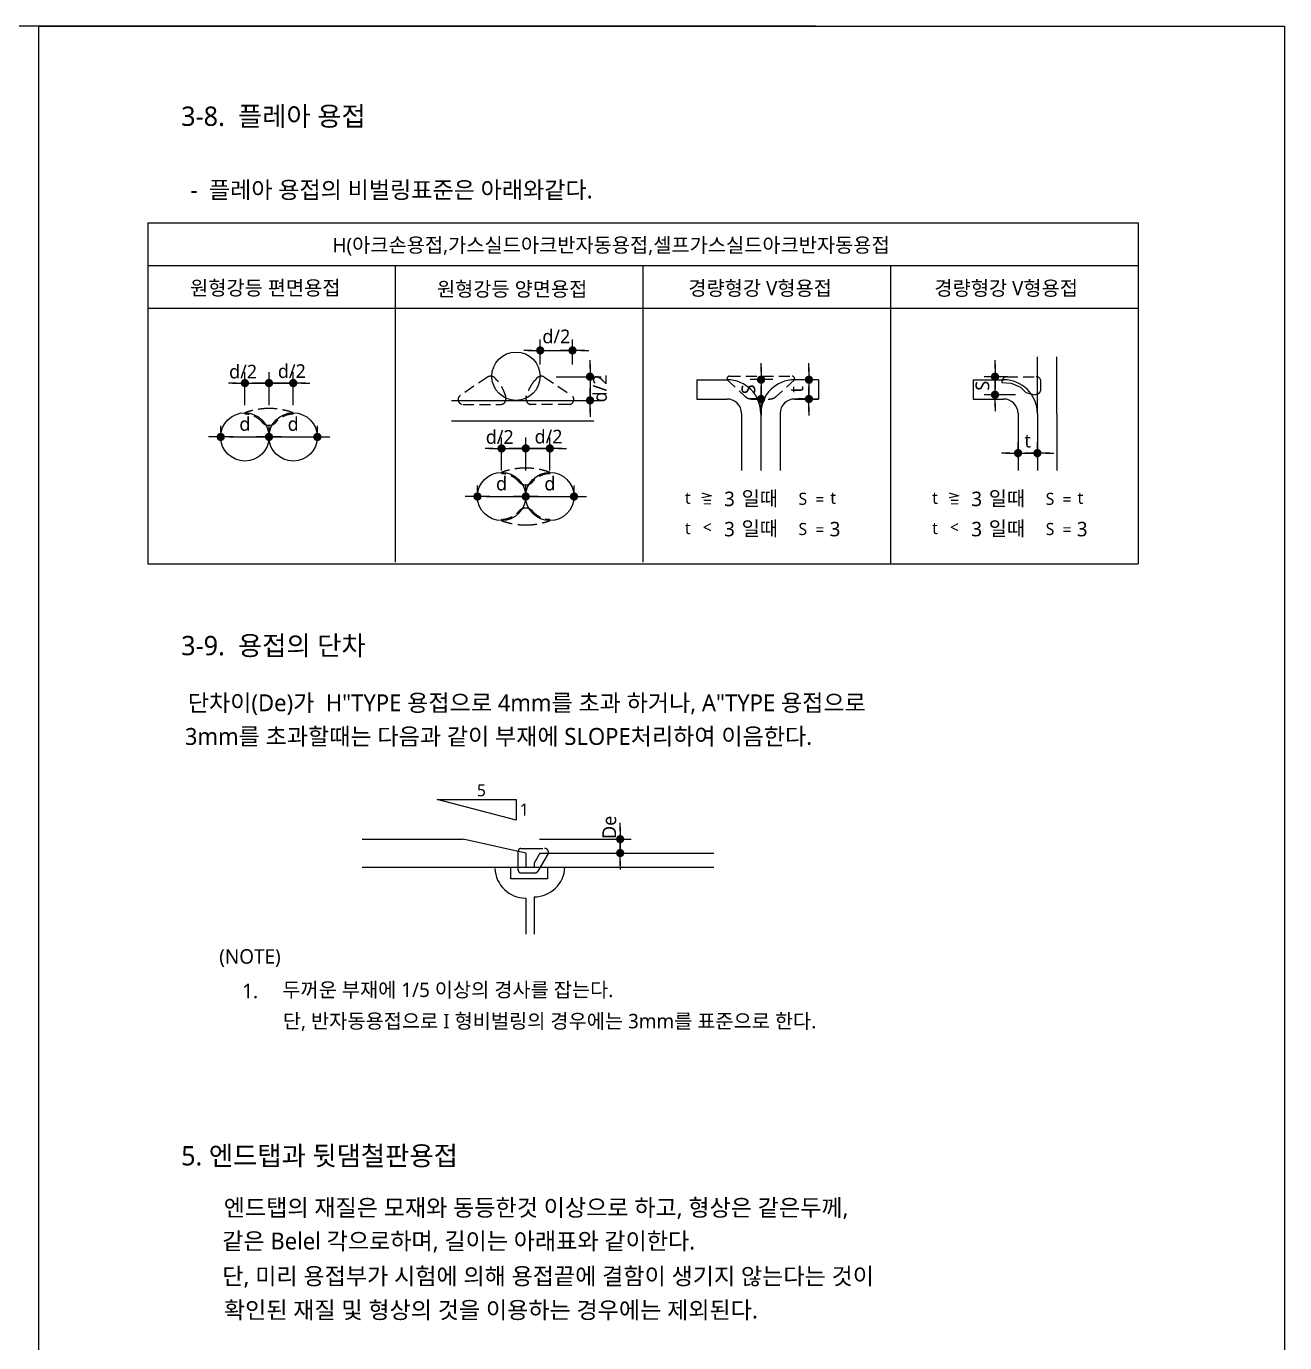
# Model space of a CAD drawing. Header units: millimetres. Extents: x 4573 to 501064, y -176100 to -4304.
# Drawn here: x 302751 to 325650, y -148642 to -124681 of the extents above; entities that cross this region are included whole.
import ezdxf

# ---------------------------------------------------------------- set-up
doc = ezdxf.new("R2010")
doc.units = ezdxf.units.MM
doc.header["$LTSCALE"] = 800
doc.linetypes.add('HIDDEN', pattern=[0.375, 0.25, -0.125])
doc.linetypes.add('HIDDENX2', pattern=[0.75, 0.5, -0.25])
doc.layers.get('Defpoints').update_dxf_attribs({"color": 147})
for name, color, linetype in [('2', 6, 'Continuous'), ('4', 4, 'Continuous'), ('AA-XXXX-DIMS', 7, 'Continuous'), ('DIM', 7, 'Continuous'), ('HID', 7, 'HIDDENX2'), ('TEX', 3, 'Continuous'), ('TEXT', 3, 'Continuous'), ('TIT', 2, 'Continuous'), ('WAL', 7, 'Continuous')]:
    doc.layers.add(name, color=color, linetype=linetype)
doc.styles.add('XR-SHEET-맑은고딕', font='malgun.ttf')
doc.dimstyles.new('SKIT(내부)', dxfattribs={"dimscale": 100, "dimtxt": 2.5, "dimasz": 1.5, "dimexe": 2, "dimexo": 0.8, "dimgap": 1, "dimtad": 1, "dimdec": 0, "dimzin": 0, "dimdsep": 46, "dimtxsty": 'XR-SHEET-맑은고딕', "dimblk1": 'DOTK', "dimblk2": 'DOTK', "dimsah": 1, "dimcen": 1.8, "dimclrt": 3, "dimadec": 0, "dimazin": 0, "dimtfac": 1, "dimtdec": 0, "dimtix": 1, "dimtmove": 2, "dimatfit": 3, "dimldrblk": 'DOTK', "dimfxl": 2, "dimtolj": 1, "dimtzin": 0, "dimarcsym": 0})

# ---------------------------------------------------------------- blocks, each defined once
blk = doc.blocks.new('DOTK')
at = {"layer": 'AA-XXXX-DIMS'}
blk.add_line((-1.5, 0), (1.5, 0), dxfattribs=at)
at = {"layer": 'AA-XXXX-DIMS', "const_width": 0.5}
blk.add_lwpolyline([(-0.25, 0, 1), (0.25, 0, 1)], format="xyb", close=True, dxfattribs=at)
blk = doc.blocks.new('*D608')
at = {"layer": 'Defpoints', "color": 0, "transparency": 16777216}
for p in [(307167, -131175), (306728, -131655), (307167, -131655)]:
    blk.add_point(p, dxfattribs=at)
at = {"layer": 'DIM', "color": 0, "lineweight": -2, "transparency": 16777216}
for p, q in [((306728, -131575), (306728, -130975)), ((307167, -131575), (307167, -130975)), ((306578, -131175), (306428, -131175)), ((306728, -131175), (307167, -131175)), ((307317, -131175), (307467, -131175))]:
    blk.add_line(p, q, dxfattribs=at)
at = {"layer": 'DIM', "color": 0, "lineweight": -2, "transparency": 16777216, "xscale": 150, "yscale": 150, "zscale": 150}
blk.add_blockref('DOTK', (306728, -131175), dxfattribs=at)
at = {"layer": 'DIM', "color": 0, "lineweight": -2, "transparency": 16777216, "xscale": 150, "yscale": 150, "zscale": 150, "rotation": 180}
blk.add_blockref('DOTK', (307167, -131175), dxfattribs=at)
at = {"layer": 'DIM', "color": 3, "transparency": 16777216, "insert": (306695, -130968), "char_height": 250, "attachment_point": 5, "style": 'XR-SHEET-맑은고딕'}
blk.add_mtext('\\A1;d/2', dxfattribs=at)
blk = doc.blocks.new('*D609')
at = {"layer": 'Defpoints', "color": 0, "transparency": 16777216}
for p in [(307607, -131175), (307167, -131655), (307607, -131655)]:
    blk.add_point(p, dxfattribs=at)
at = {"layer": 'DIM', "color": 0, "lineweight": -2, "transparency": 16777216}
for p, q in [((307167, -131575), (307167, -130975)), ((307607, -131575), (307607, -130975)), ((307017, -131175), (306867, -131175)), ((307167, -131175), (307607, -131175)), ((307757, -131175), (307907, -131175))]:
    blk.add_line(p, q, dxfattribs=at)
at = {"layer": 'DIM', "color": 0, "lineweight": -2, "transparency": 16777216, "xscale": 150, "yscale": 150, "zscale": 150}
blk.add_blockref('DOTK', (307167, -131175), dxfattribs=at)
at = {"layer": 'DIM', "color": 0, "lineweight": -2, "transparency": 16777216, "xscale": 150, "yscale": 150, "zscale": 150, "rotation": 180}
blk.add_blockref('DOTK', (307607, -131175), dxfattribs=at)
at = {"layer": 'DIM', "color": 3, "transparency": 16777216, "insert": (307583, -130960), "char_height": 250, "attachment_point": 5, "style": 'XR-SHEET-맑은고딕'}
blk.add_mtext('\\A1;d/2', dxfattribs=at)
blk = doc.blocks.new('*D610')
at = {"layer": 'Defpoints', "color": 0, "transparency": 16777216}
for p in [(306288, -132156), (307167, -132156), (307167, -132156)]:
    blk.add_point(p, dxfattribs=at)
at = {"layer": 'DIM', "color": 0, "lineweight": -2, "transparency": 16777216}
for p, q in [((306288, -132076), (306288, -131956)), ((307167, -132076), (307167, -131956)), ((306438, -132156), (307017, -132156))]:
    blk.add_line(p, q, dxfattribs=at)
at = {"layer": 'DIM', "color": 0, "lineweight": -2, "transparency": 16777216, "xscale": 150, "yscale": 150, "zscale": 150, "rotation": 180}
blk.add_blockref('DOTK', (306288, -132156), dxfattribs=at)
at = {"layer": 'DIM', "color": 0, "lineweight": -2, "transparency": 16777216, "xscale": 150, "yscale": 150, "zscale": 150}
blk.add_blockref('DOTK', (307167, -132156), dxfattribs=at)
at = {"layer": 'DIM', "color": 3, "transparency": 16777216, "insert": (306728, -131921), "char_height": 250, "attachment_point": 5, "style": 'XR-SHEET-맑은고딕'}
blk.add_mtext('\\A1;d', dxfattribs=at)
blk = doc.blocks.new('*D611')
at = {"layer": 'Defpoints', "color": 0, "transparency": 16777216}
for p in [(307167, -132156), (308047, -132156), (308047, -132156)]:
    blk.add_point(p, dxfattribs=at)
at = {"layer": 'DIM', "color": 0, "lineweight": -2, "transparency": 16777216}
for p, q in [((307167, -132076), (307167, -131956)), ((308047, -132076), (308047, -131956)), ((307317, -132156), (307897, -132156))]:
    blk.add_line(p, q, dxfattribs=at)
at = {"layer": 'DIM', "color": 0, "lineweight": -2, "transparency": 16777216, "xscale": 150, "yscale": 150, "zscale": 150, "rotation": 180}
blk.add_blockref('DOTK', (307167, -132156), dxfattribs=at)
at = {"layer": 'DIM', "color": 0, "lineweight": -2, "transparency": 16777216, "xscale": 150, "yscale": 150, "zscale": 150}
blk.add_blockref('DOTK', (308047, -132156), dxfattribs=at)
at = {"layer": 'DIM', "color": 3, "transparency": 16777216, "insert": (307607, -131921), "char_height": 250, "attachment_point": 5, "style": 'XR-SHEET-맑은고딕'}
blk.add_mtext('\\A1;d', dxfattribs=at)
blk = doc.blocks.new('*D612')
at = {"layer": 'Defpoints', "color": 0, "transparency": 16777216}
for p in [(312690, -130581), (312103, -130915), (312690, -130919)]:
    blk.add_point(p, dxfattribs=at)
at = {"layer": 'DIM', "color": 0, "lineweight": -2, "transparency": 16777216}
for p, q in [((311953, -130581), (311803, -130581)), ((312103, -130835), (312103, -130381)), ((312103, -130581), (312690, -130581)), ((312690, -130839), (312690, -130381)), ((312840, -130581), (312990, -130581))]:
    blk.add_line(p, q, dxfattribs=at)
at = {"layer": 'DIM', "color": 0, "lineweight": -2, "transparency": 16777216, "xscale": 150, "yscale": 150, "zscale": 150}
blk.add_blockref('DOTK', (312103, -130581), dxfattribs=at)
at = {"layer": 'DIM', "color": 0, "lineweight": -2, "transparency": 16777216, "xscale": 150, "yscale": 150, "zscale": 150, "rotation": 180}
blk.add_blockref('DOTK', (312690, -130581), dxfattribs=at)
at = {"layer": 'DIM', "color": 3, "transparency": 16777216, "insert": (312396, -130328), "char_height": 250, "attachment_point": 5, "style": 'XR-SHEET-맑은고딕'}
blk.add_mtext('\\A1;d/2', dxfattribs=at)
blk = doc.blocks.new('*D613')
at = {"color": 0, "lineweight": -2, "transparency": 16777216}
for p, q in [((313009, -130910), (313009, -130760)), ((312392, -131060), (313209, -131060)), ((313009, -131060), (313009, -131490)), ((312392, -131490), (313209, -131490)), ((313009, -131640), (313009, -131790))]:
    blk.add_line(p, q, dxfattribs=at)
at = {"layer": 'Defpoints', "color": 0, "transparency": 16777216}
for p in [(312312, -131060), (312312, -131490), (313009, -131490)]:
    blk.add_point(p, dxfattribs=at)
at = {"color": 0, "lineweight": -2, "transparency": 16777216, "xscale": 150, "yscale": 150, "zscale": 150}
for p, rotation in [((313009, -131060), 270), ((313009, -131490), 90)]:
    blk.add_blockref('DOTK', p, dxfattribs=dict(at, rotation=rotation))
at = {"color": 3, "transparency": 16777216, "insert": (313191, -131273), "char_height": 250, "attachment_point": 5, "rotation": 90, "style": 'XR-SHEET-맑은고딕'}
blk.add_mtext('\\A1;d/2', dxfattribs=at)
blk = doc.blocks.new('*D614')
at = {"layer": 'Defpoints', "color": 0, "transparency": 16777216}
for p in [(311839, -132365), (311399, -132845), (311839, -132845)]:
    blk.add_point(p, dxfattribs=at)
at = {"layer": 'DIM', "color": 0, "lineweight": -2, "transparency": 16777216}
for p, q in [((311399, -132765), (311399, -132165)), ((311839, -132765), (311839, -132165)), ((311249, -132365), (311099, -132365)), ((311399, -132365), (311839, -132365)), ((311989, -132365), (312139, -132365))]:
    blk.add_line(p, q, dxfattribs=at)
at = {"layer": 'DIM', "color": 0, "lineweight": -2, "transparency": 16777216, "xscale": 150, "yscale": 150, "zscale": 150}
blk.add_blockref('DOTK', (311399, -132365), dxfattribs=at)
at = {"layer": 'DIM', "color": 0, "lineweight": -2, "transparency": 16777216, "xscale": 150, "yscale": 150, "zscale": 150, "rotation": 180}
blk.add_blockref('DOTK', (311839, -132365), dxfattribs=at)
at = {"layer": 'DIM', "color": 3, "transparency": 16777216, "insert": (311366, -132158), "char_height": 250, "attachment_point": 5, "style": 'XR-SHEET-맑은고딕'}
blk.add_mtext('\\A1;d/2', dxfattribs=at)
blk = doc.blocks.new('*D615')
at = {"layer": 'Defpoints', "color": 0, "transparency": 16777216}
for p in [(312278, -132365), (311839, -132845), (312278, -132845)]:
    blk.add_point(p, dxfattribs=at)
at = {"layer": 'DIM', "color": 0, "lineweight": -2, "transparency": 16777216}
for p, q in [((311839, -132765), (311839, -132165)), ((312278, -132765), (312278, -132165)), ((311689, -132365), (311539, -132365)), ((311839, -132365), (312278, -132365)), ((312428, -132365), (312578, -132365))]:
    blk.add_line(p, q, dxfattribs=at)
at = {"layer": 'DIM', "color": 0, "lineweight": -2, "transparency": 16777216, "xscale": 150, "yscale": 150, "zscale": 150}
blk.add_blockref('DOTK', (311839, -132365), dxfattribs=at)
at = {"layer": 'DIM', "color": 0, "lineweight": -2, "transparency": 16777216, "xscale": 150, "yscale": 150, "zscale": 150, "rotation": 180}
blk.add_blockref('DOTK', (312278, -132365), dxfattribs=at)
at = {"layer": 'DIM', "color": 3, "transparency": 16777216, "insert": (312254, -132151), "char_height": 250, "attachment_point": 5, "style": 'XR-SHEET-맑은고딕'}
blk.add_mtext('\\A1;d/2', dxfattribs=at)
blk = doc.blocks.new('*D616')
at = {"layer": 'Defpoints', "color": 0, "transparency": 16777216}
for p in [(310960, -133240), (311839, -133240), (311839, -133240)]:
    blk.add_point(p, dxfattribs=at)
at = {"layer": 'DIM', "color": 0, "lineweight": -2, "transparency": 16777216}
for p, q in [((310960, -133160), (310960, -133040)), ((311839, -133160), (311839, -133040)), ((311110, -133240), (311689, -133240))]:
    blk.add_line(p, q, dxfattribs=at)
at = {"layer": 'DIM', "color": 0, "lineweight": -2, "transparency": 16777216, "xscale": 150, "yscale": 150, "zscale": 150, "rotation": 180}
blk.add_blockref('DOTK', (310960, -133240), dxfattribs=at)
at = {"layer": 'DIM', "color": 0, "lineweight": -2, "transparency": 16777216, "xscale": 150, "yscale": 150, "zscale": 150}
blk.add_blockref('DOTK', (311839, -133240), dxfattribs=at)
at = {"layer": 'DIM', "color": 3, "transparency": 16777216, "insert": (311399, -133006), "char_height": 250, "attachment_point": 5, "style": 'XR-SHEET-맑은고딕'}
blk.add_mtext('\\A1;d', dxfattribs=at)
blk = doc.blocks.new('*D617')
at = {"layer": 'Defpoints', "color": 0, "transparency": 16777216}
for p in [(311839, -133240), (312718, -133240), (312718, -133240)]:
    blk.add_point(p, dxfattribs=at)
at = {"layer": 'DIM', "color": 0, "lineweight": -2, "transparency": 16777216}
for p, q in [((311839, -133160), (311839, -133040)), ((312718, -133160), (312718, -133040)), ((311989, -133240), (312568, -133240))]:
    blk.add_line(p, q, dxfattribs=at)
at = {"layer": 'DIM', "color": 0, "lineweight": -2, "transparency": 16777216, "xscale": 150, "yscale": 150, "zscale": 150, "rotation": 180}
blk.add_blockref('DOTK', (311839, -133240), dxfattribs=at)
at = {"layer": 'DIM', "color": 0, "lineweight": -2, "transparency": 16777216, "xscale": 150, "yscale": 150, "zscale": 150}
blk.add_blockref('DOTK', (312718, -133240), dxfattribs=at)
at = {"layer": 'DIM', "color": 3, "transparency": 16777216, "insert": (312278, -133006), "char_height": 250, "attachment_point": 5, "style": 'XR-SHEET-맑은고딕'}
blk.add_mtext('\\A1;d', dxfattribs=at)
blk = doc.blocks.new('*D618')
at = {"layer": 'Defpoints', "color": 0, "transparency": 16777216}
for p in [(317122, -131114), (316993, -131465), (317122, -131465)]:
    blk.add_point(p, dxfattribs=at)
at = {"layer": 'DIM', "color": 0, "lineweight": -2, "transparency": 16777216}
for p, q in [((316993, -130964), (316993, -130814)), ((317042, -131114), (316793, -131114)), ((316993, -131114), (316993, -131465)), ((317042, -131465), (316793, -131465)), ((316993, -131615), (316993, -131765))]:
    blk.add_line(p, q, dxfattribs=at)
at = {"layer": 'DIM', "color": 0, "lineweight": -2, "transparency": 16777216, "xscale": 150, "yscale": 150, "zscale": 150}
for p, rotation in [((316993, -131114), 270), ((316993, -131465), 90)]:
    blk.add_blockref('DOTK', p, dxfattribs=dict(at, rotation=rotation))
at = {"layer": 'DIM', "color": 3, "transparency": 16777216, "insert": (316558, -131289), "char_height": 250, "attachment_point": 5, "rotation": 90, "style": 'XR-SHEET-맑은고딕'}
blk.add_mtext('\\A1;\\Pt', dxfattribs=at)
blk = doc.blocks.new('*D619')
at = {"layer": 'Defpoints', "color": 0, "transparency": 16777216}
for p in [(316415, -131113), (316121, -131465), (316276, -131465)]:
    blk.add_point(p, dxfattribs=at)
at = {"layer": 'DIM', "color": 0, "lineweight": -2, "transparency": 16777216}
for p, q in [((316121, -130963), (316121, -130813)), ((316335, -131113), (315921, -131113)), ((316121, -131113), (316121, -131465)), ((316196, -131465), (315921, -131465)), ((316121, -131615), (316121, -131765))]:
    blk.add_line(p, q, dxfattribs=at)
at = {"layer": 'DIM', "color": 0, "lineweight": -2, "transparency": 16777216, "xscale": 150, "yscale": 150, "zscale": 150}
for p, rotation in [((316121, -131113), 270), ((316121, -131465), 90)]:
    blk.add_blockref('DOTK', p, dxfattribs=dict(at, rotation=rotation))
at = {"layer": 'DIM', "color": 3, "transparency": 16777216, "insert": (315892, -131289), "char_height": 250, "attachment_point": 5, "rotation": 90, "style": 'XR-SHEET-맑은고딕'}
blk.add_mtext('\\A1;S', dxfattribs=at)
blk = doc.blocks.new('*D620')
at = {"color": 0, "lineweight": -2, "transparency": 16777216}
for p, q in [((320798, -132551), (320798, -132250)), ((321150, -132551), (321150, -132250)), ((320648, -132450), (320498, -132450)), ((320798, -132450), (321150, -132450)), ((321300, -132450), (321450, -132450))]:
    blk.add_line(p, q, dxfattribs=at)
at = {"layer": 'Defpoints', "color": 0, "transparency": 16777216}
for p in [(321150, -132450), (320798, -132631), (321150, -132631)]:
    blk.add_point(p, dxfattribs=at)
at = {"color": 0, "lineweight": -2, "transparency": 16777216, "xscale": 150, "yscale": 150, "zscale": 150}
blk.add_blockref('DOTK', (320798, -132450), dxfattribs=at)
at = {"color": 0, "lineweight": -2, "transparency": 16777216, "xscale": 150, "yscale": 150, "zscale": 150, "rotation": 180}
blk.add_blockref('DOTK', (321150, -132450), dxfattribs=at)
at = {"color": 3, "transparency": 16777216, "insert": (320974, -132224), "char_height": 250, "attachment_point": 5, "style": 'XR-SHEET-맑은고딕'}
blk.add_mtext('\\A1;t', dxfattribs=at)
blk = doc.blocks.new('*D621')
at = {"color": 0, "lineweight": -2, "transparency": 16777216}
for p, q in [((320379, -130910), (320379, -130760)), ((320615, -131060), (320179, -131060)), ((320379, -131388), (320379, -131060)), ((320749, -131388), (320179, -131388)), ((320379, -131538), (320379, -131688))]:
    blk.add_line(p, q, dxfattribs=at)
at = {"layer": 'Defpoints', "color": 0, "transparency": 16777216}
for p in [(320379, -131060), (320695, -131060), (320829, -131388)]:
    blk.add_point(p, dxfattribs=at)
at = {"color": 0, "lineweight": -2, "transparency": 16777216, "xscale": 150, "yscale": 150, "zscale": 150}
for p, rotation in [((320379, -131060), 270), ((320379, -131388), 90)]:
    blk.add_blockref('DOTK', p, dxfattribs=dict(at, rotation=rotation))
at = {"color": 3, "transparency": 16777216, "insert": (320150, -131224), "char_height": 250, "attachment_point": 5, "rotation": 90, "style": 'XR-SHEET-맑은고딕'}
blk.add_mtext('\\A1;S', dxfattribs=at)
blk = doc.blocks.new('*D622')
at = {"layer": 'Defpoints', "color": 0, "transparency": 16777216}
for p in [(312011, -139478), (312161, -139730), (313558, -139730)]:
    blk.add_point(p, dxfattribs=at)
at = {"layer": 'DIM', "color": 0, "lineweight": -2, "transparency": 16777216}
for p, q in [((313558, -139328), (313558, -139178)), ((312091, -139478), (313758, -139478)), ((313558, -139478), (313558, -139730)), ((312241, -139730), (313758, -139730)), ((313558, -139880), (313558, -140030))]:
    blk.add_line(p, q, dxfattribs=at)
at = {"layer": 'DIM', "color": 0, "lineweight": -2, "transparency": 16777216, "xscale": 150, "yscale": 150, "zscale": 150}
for p, rotation in [((313558, -139478), 270), ((313558, -139730), 90)]:
    blk.add_blockref('DOTK', p, dxfattribs=dict(at, rotation=rotation))
at = {"layer": 'DIM', "color": 3, "transparency": 16777216, "insert": (313361, -139262), "char_height": 250, "attachment_point": 5, "rotation": 90, "style": 'XR-SHEET-맑은고딕'}
blk.add_mtext('\\A1;De', dxfattribs=at)

msp = doc.modelspace()

# ---------------------------------------------------------------- linework, layer by layer
at = {"layer": '2', "linetype": 'HIDDEN'}
for p, q in [((311145.5, -131065.4), (310649.8, -131399.5)), ((312177.2, -131065.4), (312672.8, -131399.5)), ((315545.9, -131050.8), (316688.9, -131050.8)), ((320593.4, -131060.2), (321127.7, -131060.2)), ((311333.6, -131142.1), (311303.1, -131114.4)), ((311989.1, -131142.1), (312019.5, -131114.4)), ((315502, -131113.5), (315834.1, -131418.8)), ((316732.8, -131113.5), (316396.8, -131416.7)), ((320505.5, -131148.2), (320505.5, -131163.9)), ((320505.5, -131163.9), (320674, -131179.2)), ((320674, -131179.2), (320842.4, -131250.2)), ((320842.4, -131250.2), (320941.8, -131346.5)), ((321215.6, -131286), (321215.6, -131148.2)), ((311475.4, -131474.4), (311475.4, -131418.3)), ((311847.2, -131474.4), (311847.2, -131418.3)), ((315953.1, -131465.2), (316275.5, -131465.2)), ((320941.8, -131346.5), (321094.7, -131387.5)), ((321094.7, -131387.5), (321152.6, -131370.4)), ((306727.8, -131719.2), (306727.8, -131733.8)), ((307607, -131719.2), (307607, -131733.8)), ((310695.9, -131562.3), (311387.5, -131562.3)), ((312626.7, -131562.3), (311935.2, -131562.3)), ((311399.3, -132803.5), (311399.3, -132818.2)), ((312278.5, -132803.5), (312278.5, -132818.2)), ((311399.3, -133676.5), (311399.3, -133661.9)), ((312278.5, -133676.5), (312278.5, -133661.9))]:
    msp.add_line(p, q, dxfattribs=at)
for centre, radius, start, end in [((311200.8, -131165.3), 114.3, 26.46571, 118.98225), ((312121.8, -131165.3), 114.3, 61.01775, 153.53429), ((315545.9, -131094.7), 44, 90, 180), ((316688.9, -131094.7), 44, 357.42156, 90), ((320593.4, -131148.2), 87.9, 90, 180), ((321127.7, -131148.2), 87.9, 0, 90), ((310698.9, -131642.4), 808.2, 16.099, 38.25032), ((312623.8, -131642.4), 808.2, 141.74968, 163.901), ((321127.7, -131286), 87.9, 286.47857, 0), ((310695.9, -131474.4), 87.9, 121.60681, 270), ((311387.5, -131474.4), 87.9, 270, 0), ((311935.2, -131474.4), 87.9, 180, 270), ((312626.7, -131474.4), 87.9, 270, 58.39319), ((315953.1, -131289.4), 175.8, 227.40903, 270), ((316275.5, -131289.4), 175.8, 270, 313.60201), ((306732.2, -131719.2), 4.4, 110.00603, 180), ((306732.2, -131733.8), 4.4, 180, 267.45887), ((307167.4, -132914.4), 1276.4, 90, 110.00603), ((306712.5, -132177.3), 439.6, 38.78249, 87.45887), ((307167.4, -132914.4), 1276.4, 69.99397, 90), ((307622.3, -132177.3), 439.6, 92.54113, 141.21751), ((307602.6, -131733.8), 4.4, 272.54113, 0), ((307602.6, -131719.2), 4.4, 0, 69.99397), ((307167.4, -131774.8), 169.6, 214.42804, 270), ((307167.4, -131774.8), 169.6, 270, 325.57196), ((311838.9, -133998.8), 1276.4, 90, 110.00603), ((311838.9, -133998.8), 1276.4, 69.99397, 90), ((311403.7, -132803.5), 4.4, 110.00603, 180), ((311403.7, -132818.2), 4.4, 180, 267.45887), ((311384, -133261.7), 439.6, 38.78249, 87.45887), ((311838.9, -132859.1), 169.6, 214.42804, 270), ((311838.9, -132859.1), 169.6, 270, 325.57196), ((312293.8, -133261.7), 439.6, 92.54113, 141.21751), ((312274.1, -132818.2), 4.4, 272.54113, 0), ((312274.1, -132803.5), 4.4, 0, 69.99397), ((311838.9, -133620.9), 169.6, 90, 145.57196), ((311838.9, -133620.9), 169.6, 34.42804, 90), ((311403.7, -133661.9), 4.4, 92.54113, 180), ((311403.7, -133676.5), 4.4, 180, 249.99397), ((311838.9, -132481.3), 1276.4, 249.99397, 270), ((311384, -133218.4), 439.6, 272.54113, 321.21751), ((311838.9, -132481.3), 1276.4, 270, 290.00603), ((312293.8, -133218.4), 439.6, 218.78249, 267.45887), ((312274.1, -133661.9), 4.4, 0, 87.45887), ((312274.1, -133676.5), 4.4, 290.00603, 0)]:
    msp.add_arc(centre, radius, start, end, dxfattribs=at)
at = {"layer": '4'}
for p, q in [((304959.1, -128261), (322986.3, -128261)), ((304959.1, -128261), (304959.1, -134464.8)), ((322986.3, -128261), (322986.3, -134464.8)), ((304959.1, -129036.4), (322986.3, -129036.4)), ((309465.9, -129036.4), (309465.9, -134437.3)), ((313972.7, -129036.4), (313972.7, -134437.3)), ((318479.5, -129036.4), (318479.5, -134479.3)), ((304959.1, -129811.9), (322986.3, -129811.9)), ((304959.1, -134464.8), (322986.3, -134464.8))]:
    msp.add_line(p, q, dxfattribs=at)
at = {"layer": '4', "linetype": 'HIDDEN'}
for p, q in [((315502, -131113.5), (315502, -131094.7)), ((316732.8, -131096.7), (316732.8, -131094.7)), ((316732.8, -131096.7), (316732.8, -131113.5))]:
    msp.add_line(p, q, dxfattribs=at)
at = {"layer": 'DIM'}
for p, q in [((310227.5, -138755.6), (311666.8, -138755.6)), ((311666.8, -139131), (310227.5, -138755.6)), ((311666.8, -138755.6), (311666.8, -139131)), ((311570.7, -140201), (311570.7, -139985.4)), ((311838.2, -139988.3), (311991, -139988.3)), ((312234.1, -140002), (312234.1, -140201)), ((312234.1, -140201), (311570.7, -140201)), ((311838.2, -140548.9), (311838.2, -141206.6)), ((311991, -140527.6), (311991, -141206.6))]:
    msp.add_line(p, q, dxfattribs=at)
for centre, start, end in [((311838.2, -139988.3), 182.20893, 270), ((311991, -139967.1), 270, 357.79107)]:
    msp.add_arc(centre, 560.5, start, end, dxfattribs=at)
at = {"layer": 'HID'}
for p, q in [((311752.6, -139645.4), (312181.9, -139645.4)), ((311703.3, -140044), (311703.3, -139694.6)), ((312242.5, -139751.4), (312061.2, -140058.6)), ((312000.7, -140093.2), (311752.6, -140093.2))]:
    msp.add_line(p, q, dxfattribs=at)
for centre, radius, start, end in [((311752.6, -139694.6), 49.2, 90, 180), ((312181.9, -139715.7), 70.3, 329.46274, 90), ((311752.6, -140044), 49.2, 180, 270), ((312000.7, -140022.9), 70.3, 270, 329.46274)]:
    msp.add_arc(centre, radius, start, end, dxfattribs=at)
at = {"layer": 'TEX'}
msp.add_line((317111.3, -124681.5), (297062.5, -124681.5), dxfattribs=at)
msp.add_lwpolyline([(325650, -124681.5), (325650, -169460.3), (302975.8, -169460.3), (302975.8, -124681.5)], close=True, dxfattribs=at)
at = {"layer": 'TEXT'}
for p, q in [((315043.7, -133170.8), (315222.1, -133227.3)), ((319542.6, -133170.8), (319721, -133227.3)), ((315222.1, -133227.3), (315043.7, -133266.5)), ((319721, -133227.3), (319542.6, -133266.5))]:
    msp.add_line(p, q, dxfattribs=at)
at = {"layer": 'WAL'}
for p, q in [((321149.6, -131728.9), (321149.6, -130696.2)), ((321501.3, -131728.9), (321501.3, -130696.2)), ((314950.2, -131113.5), (314950.2, -131465.2)), ((314950.2, -131113.5), (315502, -131113.5)), ((317165.1, -131113.5), (316732.8, -131113.5)), ((317165.1, -131113.5), (317165.1, -131465.2)), ((319982.4, -131113.5), (320534.2, -131113.5)), ((319982.4, -131113.5), (319982.4, -131465.2)), ((310489.1, -131489.9), (313071.7, -131489.9)), ((314950.2, -131465.2), (315502, -131465.2)), ((314950.2, -131465.2), (315502, -131465.2)), ((316732.8, -131465.2), (317165.1, -131465.2)), ((317165.1, -131465.2), (316732.8, -131465.2)), ((319982.4, -131465.2), (320534.2, -131465.2)), ((319982.4, -131465.2), (320534.2, -131465.2)), ((315765.7, -131728.9), (315765.7, -132766)), ((316117.4, -131728.9), (316117.4, -132766)), ((316117.4, -131728.9), (316117.4, -132766)), ((316469.1, -131728.9), (316469.1, -132766)), ((320797.9, -131728.9), (320797.9, -132766)), ((321149.6, -131728.9), (321149.6, -132766)), ((321149.6, -131728.9), (321149.6, -132766)), ((321501.3, -131728.9), (321501.3, -132766)), ((310489.1, -131861.3), (313076.1, -131861.3)), ((308859.4, -139475.3), (310697.5, -139475.3)), ((311838.2, -139729.9), (310697.5, -139475.3)), ((311838.2, -139729.9), (311838.2, -139988.3)), ((312093.1, -139729.9), (311991, -139914.6)), ((311991, -139914.6), (311991, -139988.3)), ((312093.1, -139729.9), (315261, -139729.9)), ((308859.4, -139988.3), (311838.2, -139988.3)), ((311991, -139988.3), (315261, -139988.3))]:
    msp.add_line(p, q, dxfattribs=at)
for centre in [(311661.3, -131050.4), (306727.8, -132155.7), (307607, -132155.7), (311399.3, -133240), (312278.5, -133240)]:
    msp.add_circle(centre, 439.6, dxfattribs=at)
for centre, radius, start, end in [((315502, -131728.9), 615.4, 0, 90), ((316732.8, -131728.9), 615.4, 90, 180), ((320534.2, -131728.9), 615.4, 0, 90), ((315502, -131728.9), 263.8, 0, 90), ((316732.8, -131728.9), 263.8, 90, 180), ((320534.2, -131728.9), 263.8, 0, 90)]:
    msp.add_arc(centre, radius, start, end, dxfattribs=at)

# ---------------------------------------------------------------- texts
at = {"layer": 'TEXT', "style": 'XR-SHEET-맑은고딕'}
for s, height, p in [('-  플레아 용접의 비벌링표준은 아래와같다.', 307.709, (305734.7, -127812.2)), ('H(아크손용접,가스실드아크반자동용접,셀프가스실드아크반자동용접', 263.751, (308322.4, -128795.6)), ('원형강등 편면용접', 263.75, (305731.3, -129575)), ('원형강등 양면용접', 263.75, (310222.8, -129595.8)), ('경량형강 V형용접', 263.75, (314798.5, -129580.4)), ('경량형강 V형용접', 263.75, (319276.6, -129580.4)), ('t', 219.8, (314736.8, -133373.5)), ('3  ', 263.75, (315448.3, -133414.9)), ('일때', 263.75, (315767.1, -133406)), ('S', 219.8, (316802.7, -133391.5)), ('t', 219.8, (317382.5, -133373.5)), ('t', 219.8, (319235.7, -133373.5)), ('3  ', 263.75, (319947.2, -133414.9)), ('일때', 263.75, (320266, -133406)), ('S', 219.8, (321301.6, -133391.5)), ('t', 219.8, (321881.4, -133373.5)), ('=', 219.8, (317110, -133400.3)), ('=', 219.8, (321608.9, -133400.3)), ('3  ', 263.75, (315448.3, -133964.7)), ('일때', 263.75, (315767.1, -133955.8)), ('3  ', 263.75, (317369.2, -133964.7)), ('3  ', 263.75, (319947.2, -133964.7)), ('일때', 263.75, (320266, -133955.8)), ('3  ', 263.75, (321868.1, -133964.7)), ('t', 219.8, (314736.8, -133923.4)), ('<', 219.8, (315060.2, -133908.1)), ('S', 219.8, (316802.7, -133941.3)), ('=', 219.8, (317110, -133950.1)), ('t', 219.8, (319235.7, -133923.4)), ('<', 219.8, (319559.1, -133908.1)), ('S', 219.8, (321301.6, -133941.3)), ('=', 219.8, (321608.9, -133950.1)), ('단차이(De)가  H"TYPE 용접으로 4mm를 초과 하거나, A"TYPE 용접으로', 307.709, (305688.9, -137149.1)), ('3mm를 초과할때는 다음과 같이 부재에 SLOPE처리하여 이음한다.', 307.709, (305635.6, -137761.2)), ('5', 219.8, (310950.4, -138696.8)), ('1', 219.8, (311728.6, -139049.2)), ('(NOTE)', 263.75, (306261.7, -141744)), ('두꺼운 부재에 1/5 이상의 경사를 잡는다.', 263.751, (307409, -142350.9)), ('1.', 263.75, (306678.5, -142372.8)), ('단, 반자동용접으로 I 형비벌링의 경우에는 3mm를 표준으로 한다.', 263.751, (307418.4, -142920.6)), ('엔드탭의 재질은 모재와 동등한것 이상으로 하고, 형상은 같은두께,', 307.709, (306342.6, -146338)), ('같은 Belel 각으로하며, 길이는 아래표와 같이한다.', 307.709, (306315.7, -146945.6)), ('단, 미리 용접부가 시험에 의해 용접끝에 결함이 생기지 않는다는 것이', 307.709, (306318.3, -147585.8)), ('확인된 재질 및 형상의 것을 이용하는 경우에는 제외된다.', 307.709, (306345.2, -148201.8))]:
    msp.add_text(s, height=height, dxfattribs=at).set_placement(p)
for p in [(315227.1, -133233.4), (319726, -133233.4)]:
    msp.add_text('=', height=219.8, rotation=180, dxfattribs=at).set_placement(p)
at = {"layer": 'TIT', "style": 'XR-SHEET-맑은고딕'}
for s, p in [('3-8.  플레아 용접', (305568.4, -126493.5)), ('3-9.  용접의 단차', (305568.4, -136129.3)), ('5. 엔드탭과 뒷댐철판용접', (305568.4, -145415.6))]:
    msp.add_text(s, height=351.667, dxfattribs=at).set_placement(p)

# ---------------------------------------------------------------- dimensions: what is measured, and where the dimension line sits
dim = msp.add_linear_dim(base=(313008.9, -131489.9, 0), p1=(312311.8, -131059.7, 0), p2=(312311.8, -131489.9, 0), angle=90, text='d/2', dimstyle='SKIT(내부)')
dim.commit()
dim.dimension.update_dxf_attribs({"geometry": '*D613', "text_midpoint": (313191.4, -131273.3, 0), "dimtype": 160})
dim = msp.add_linear_dim(base=(320378.7, -131060.2, 0), p1=(320828.6, -131388, 0), p2=(320695.2, -131060.2, 0), angle=90, text='S', dimstyle='SKIT(내부)')
dim.commit()
dim.dimension.update_dxf_attribs({"geometry": '*D621', "text_midpoint": (320149.5, -131224.1, 0)})
dim = msp.add_linear_dim(base=(321149.6, -132450.5, 0), p1=(320797.9, -132630.5, 0), p2=(321149.6, -132630.5, 0), text='t', dimstyle='SKIT(내부)')
dim.commit()
dim.dimension.update_dxf_attribs({"geometry": '*D620', "text_midpoint": (320973.8, -132223.5, 0)})
at = {"layer": 'DIM'}
for base, p1, p2, text, picture, middle in [((312690.3, -130580.7, 0), (312102.6, -130915.2, 0), (312690.3, -130918.9, 0), 'd/2', '*D612', (312396.4, -130327.9, 0)), ((307167.4, -132155.7, 0), (306288.2, -132155.7, 0), (307167.4, -132155.7, 0), 'd', '*D610', (306727.8, -131921.5, 0)), ((308046.6, -132155.7, 0), (307167.4, -132155.7, 0), (308046.6, -132155.7, 0), 'd', '*D611', (307607, -131921.5, 0)), ((311838.9, -133240, 0), (310959.7, -133240, 0), (311838.9, -133240, 0), 'd', '*D616', (311399.3, -133005.9, 0)), ((312718, -133240, 0), (311838.9, -133240, 0), (312718, -133240, 0), 'd', '*D617', (312278.5, -133005.9, 0))]:
    dim = msp.add_linear_dim(base=base, p1=p1, p2=p2, text=text, dimstyle='SKIT(내부)', dxfattribs=at)
    dim.commit()
    dim.dimension.update_dxf_attribs({"geometry": picture, "text_midpoint": middle})
for base, p1, p2, picture, middle in [((307167.4, -131174.8, 0), (306727.8, -131654.6, 0), (307167.4, -131654.6, 0), '*D608', (306694.8, -130967.5, 0)), ((307607, -131174.8, 0), (307167.4, -131654.6, 0), (307607, -131654.6, 0), '*D609', (307582.9, -130960.2, 0)), ((311838.9, -132365.1, 0), (311399.3, -132844.9, 0), (311838.9, -132844.9, 0), '*D614', (311366.3, -132157.8, 0)), ((312278.5, -132365.1, 0), (311838.9, -132844.9, 0), (312278.5, -132844.9, 0), '*D615', (312254.4, -132150.5, 0))]:
    dim = msp.add_linear_dim(base=base, p1=p1, p2=p2, text='d/2', dimstyle='SKIT(내부)', dxfattribs=at)
    dim.commit()
    dim.dimension.update_dxf_attribs({"geometry": picture, "text_midpoint": middle, "dimtype": 160})
for base, p1, p2, text, picture, middle in [((316121.1, -131465.2, 0), (316415, -131112.9, 0), (316275.5, -131465.2, 0), 'S', '*D619', (315891.9, -131289, 0)), ((316992.8, -131465.2, 0), (317122.5, -131113.5, 0), (317122.5, -131465.2, 0), '\\Pt', '*D618', (316557.5, -131289.4, 0))]:
    dim = msp.add_linear_dim(base=base, p1=p1, p2=p2, angle=90, text=text, dimstyle='SKIT(내부)', dxfattribs=at)
    dim.commit()
    dim.dimension.update_dxf_attribs({"geometry": picture, "text_midpoint": middle})
dim = msp.add_linear_dim(base=(313558.4, -139729.9, 0), p1=(312011.1, -139478.3, 0), p2=(312160.7, -139729.9, 0), angle=90, text='De', dimstyle='SKIT(내부)', dxfattribs=at)
dim.commit()
dim.dimension.update_dxf_attribs({"geometry": '*D622', "text_midpoint": (313360.8, -139261.7, 0), "dimtype": 160})

doc.saveas('drawing.dxf')
